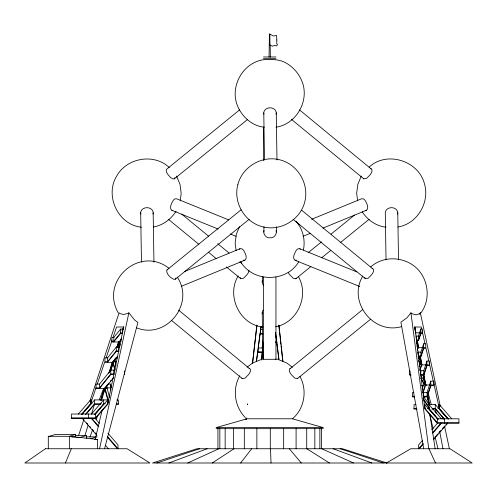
<?xml version="1.0" encoding="UTF-8"?>
<svg xmlns="http://www.w3.org/2000/svg" width="497" height="497" viewBox="0 0 497 497"><rect width="100%" height="100%" fill="white"/><g stroke="black" fill="none" stroke-linecap="round" stroke-linejoin="round"><path stroke-width="0.75" d="M269.076 57.155L269.405 34.001L270.008 34.001M175.758 277.991L175.646 278.78L174.677 279.351L173.67 279.264L171.428 277.991A6.237 2.976 46.4 0 1 166.862 272.064L166.706 270.312L167.079 269.84L241.157 209.74M262.248 282.004L262.416 276.643M263.82 232.074L263.988 226.713M276.301 232.074L276.469 226.713M410.988 375.247L409.801 375.247L409.907 370.731M414.697 396.929L412.473 396.929L412.578 392.413L413.976 392.413M420.797 332.841L422.574 332.841L422.382 329.002L420.797 329.002L420.797 332.841L418.462 339.967L416.474 339.967L416.66 336.127M417.014 409.068L413.964 409.068L414.069 404.552L415.964 404.552M426.935 364.91L429.675 364.91L429.489 361.071L426.935 361.071L426.935 364.91L423.767 374.57L420.735 374.57L420.922 370.731M430.781 385.001L434.129 385.001L433.943 381.156L430.781 381.156L430.781 385.001L427.097 396.252L423.407 396.252L423.593 392.413M81.278 414.473L90.609 403.744L95.958 387.908L96.213 384.069L99.537 384.069L110.794 370.122L114.726 370.122M106.992 385.604L106.613 388.567M120.591 329.107L120.591 332.947L113.813 341.34L111.701 341.34L111.955 337.494L113.813 337.494L120.591 329.107L123.237 329.107M261.36 360.027L261.888 352.497M262.192 347.95L262.683 340.998M261.987 359.275L262.459 352.497L262.832 352.137M262.776 347.95L263.149 342.545M246.021 419.567L246.195 418.033M252.439 363.518L256.837 325.125M246.102 419.592L246.276 418.058M252.551 363.587L256.968 325.224M258.278 347.975L257.695 352.497M260.105 334.04L260.689 329.523M180.206 200.782L181.188 193.327L180.013 184.381L176.559 176.044M256.377 361.499L257.558 352.497L262.528 352.497M260.639 328.89L260.888 327.007L262.578 327.007M256.495 361.499L261.024 327.007M303.394 249.966C305.549 239.933 302.822 228.9 295.982 221.202M71.462 417.865L95.474 417.865L107.75 403.744L113.794 374.62M95.958 387.908L99.537 387.908L110.794 373.961L113.931 373.961L118.584 351.522M119.516 347.024L116.31 347.024L107.576 357.84L105.078 357.84L104.83 361.679L107.576 361.679L116.31 350.863L118.721 350.863L122.299 333.611M120.591 332.947L122.436 332.947L123.672 327.007M116.851 399.905L118.379 399.905L118.628 403.744L118.491 404.403L116.236 404.403M124.672 374.62L124.604 370.892M174.913 177.535L174.341 178.864L172.757 178.864L170.583 177.535L168.483 175.168A6.212 2.97 46.4 0 1 166.396 169.421L239.591 109.874M99.586 448.748L128.866 312.837L134.637 319.993L137.886 322.478L104.544 448.748M95.089 439.733L102.27 409.665M84.956 435.447L88.131 425.097M91.529 414.013L94.654 403.744L94.654 399.905L108.8 399.905L107.569 404.403L95.474 418.555L71.462 418.555L71.462 414.026L95.474 414.026L107.75 399.905L107.75 403.744M100.624 400.135L104.171 388.567M108.855 373.297L112.216 362.338M116.888 347.099L118.454 341.998M100.916 400.135L104.463 388.567M109.371 372.57L112.508 362.338M117.18 347.099L118.746 341.998M101.239 400.135L102.786 395.072M103.233 393.63L104.339 390.015M110.589 369.644L112.378 363.798M117.503 347.099L118.174 344.912M101.531 400.135L105.078 388.567L95.741 388.567M110.433 371.104L113.123 362.338L104.606 362.338L97.257 384.069M117.795 347.099L119.361 341.998L111.477 341.998L106.128 357.84M418.462 339.967L418.462 336.127L420.797 329.002M417.306 350.155L418.12 347.658L417.399 343.893L416.598 342.694M420.916 352.112L417.778 352.112L418.443 355.958L420.916 355.958L420.916 352.112L423.63 343.818L425.668 343.818L425.854 347.658L417.815 347.658M420.916 355.958L423.63 347.658L423.63 343.818M419.133 366.382L420.102 363.431M419.673 370.265L421.425 364.91L420.704 361.145L418.263 357.498M423.767 374.57L423.767 370.731L426.935 361.071M422.139 389.039L423.941 383.522M422.779 392.611L425.27 385.001L424.55 381.236L420.76 375.595M428.712 404.608L427.116 396.277L427.097 392.413L430.781 381.156M78.588 435.527L83.918 419.362M89.982 400.998L119.081 312.837L119.901 313.564L123.523 314.483L127.648 313.564L128.866 312.837M420.928 333.518L418.567 340.644L416.337 340.644M423.761 348.335L421.021 356.635L418.045 356.635M420.431 368.998L421.555 365.587L418.847 361.574M427.066 365.587L423.873 375.247L420.816 375.247L423.407 396.252M423.556 391.276L425.171 386.374M430.911 385.678L427.196 396.929L423.487 396.929L424.898 408.391L437.323 422.643L458.917 422.643M111.701 341.34L112.136 340.06M112.999 337.494L116.546 327.007L123.834 327.007L123.101 329.157M115.484 362.338L115.956 357.84L117.832 357.84M122.809 329.157L123.542 327.007M89.963 437.118L92.548 429.849M96.163 419.673L97.455 416.039M99.238 399.905L103.624 388.567M110.514 370.75L113.49 363.04M114.515 360.4L115.254 358.48M65.436 462.999L71.313 448.748M239.486 226.669L236.323 234.311L235.143 243.257L236.125 250.712M238.2 275.91C226.054 295.678 239.641 324.74 262.919 327.069M239.771 375.769C232.205 389.052 234.522 406.633 245.269 417.499M361.288 176.044L357.834 184.381L356.66 193.327L357.641 200.782M362.86 275.91C347.31 301.393 373.098 335.009 401.744 326.579M263.062 310.134L262.428 311.346A6.212 4.908 8.9 0 0 262.404 313.911M419.493 314.036L420.344 312.837L440.299 406.229M176.1 211.206C171.024 219.208 162.767 225.452 153.331 227.011M298.728 261.739C286.732 282.638 252.687 282.638 240.691 261.739M419.984 314.054C430.824 301.114 429.004 280.538 417.238 268.747C405.074 256.545 383.659 255.209 370.743 266.914M240.629 462.999L251.662 448.748M420.344 312.837L419.282 313.862L415.977 314.825L412.342 313.862L410.926 312.837L407.136 317.633L400.899 322.199L423.724 448.748M362.673 309.6L289.484 369.153A6.212 2.97 46.4 0 0 291.571 374.9L294.758 378.111L297.43 378.596L370.712 319.136M120.187 340.184L121.119 339.029M112.707 361.679L116.789 357.008M104.668 387.908L108.8 383.168M110.241 381.385L111.198 380.199M99.332 388.567L110.638 374.62L114.304 374.62M113.714 377.534L104.768 388.567L107.83 400.135M113.614 341.998L120.429 333.611L122.629 333.611M121.653 338.792L119.05 341.998L120.05 345.732M107.377 362.338L116.155 351.522L119.087 351.522M117.814 356.175L112.813 362.338L114.95 370.377M288.285 272.468A6.212 2.97 46.4 0 0 290 275.034L293.187 278.245L295.28 278.817L296.249 278.245M297.43 378.596L297.815 378.111M81.862 414.43L83.372 412.659M84.378 411.479L90.429 404.403L91.653 399.905L90.609 399.905L78.333 414.026M82.676 418.207L82.378 418.555L96.872 435.397M86.261 414.02L94.473 404.403L100.506 404.403M95.306 414.02L97.723 411.193M99.176 409.497L100.624 407.801M102.556 405.54L103.705 403.744L103.705 399.905L91.429 414.026M82.378 414.026L94.654 399.905M85.329 414.473L94.654 403.744L101.444 403.744M94.374 414.473L103.705 403.744L105.234 403.744M422.667 440.255L418.611 444.908L418.611 448.748L423.102 443.597M431.794 429.781L437.372 423.376M432.583 432.713L441.069 422.978M419.201 448.748L423.233 444.125M432.8 433.148L441.361 423.32M433.421 439.013L434.415 437.869M435.415 436.726L437.913 433.862M438.907 432.713L440.907 430.427M442.405 428.706L444.399 426.414M445.896 424.699L447.393 422.978M433.583 439.503L447.691 423.32M181.268 286.334L244.841 260.211L245.549 259.571A6.2 3.541 62.4 0 0 245.002 252.961L244.269 251.532A6.076 3.721 80.6 0 0 241.598 248.755L239.952 248.755L184.809 271.412M322.951 228.117L366.357 210.281L367.066 209.641A6.2 3.541 62.4 0 0 366.519 203.024L365.786 201.602A6.076 3.721 80.6 0 0 363.108 198.819L361.462 198.825L311.656 219.289M174.341 178.864L247.624 119.404M175.255 279.264L249.196 219.27M308.246 252.625L321.46 241.902M331.07 234.106L354.498 215.095M295.858 278.73L310.873 266.547M321.683 257.775L330.698 250.463M340.308 242.666L369.141 219.27M369.172 167.054C386.977 150.473 419.064 160.873 424.612 184.381C429.768 202.838 417.008 223.948 397.935 227.011M247.059 367.24L252.426 363.121L260.763 359.666M292.472 418.785L323.311 427.625L216.108 427.625L246.947 418.785L292.472 418.785C304.518 408.739 307.544 390.095 299.933 376.465M212.231 462.999L234.037 448.748M386.436 462.999L410.789 448.748L450.015 448.748L472.15 462.999L152.492 462.999L196.967 448.748L342.452 448.748L386.927 462.999M187.748 462.999L218.842 448.748M298.138 224.843L299.561 224.259M303.027 236.299L310.14 233.379M296.529 260.211L295.827 260.471L294.261 259.571A6.2 3.442 -62.8 0 1 294.889 252.961L295.616 251.532A6.076 3.616 -80.7 0 1 298.231 248.755L299.815 248.755L356.865 271.896M168.85 462.999L207.119 448.748M156.822 462.999L199.657 448.748M49.296 436.341L55.502 434.384L75.507 434.384L75.507 437.043L71.661 437.043M69.3 436.341L75.507 434.384M167.079 269.84L167.812 269.629M289.993 368.575L290.726 368.358M86.335 438.267L86.335 435.608L79.75 437.528L76.668 437.528M365.444 210.542L366.357 210.281M244.841 260.211L243.195 260.211M90.386 438.727L97.163 436.832L86.391 436.832M228.788 219.941L176.727 198.825L175.143 198.825A6.076 3.616 -80.7 0 0 172.534 201.602L171.8 203.024A6.2 3.442 -62.8 0 0 171.173 209.641L171.856 210.281L218.214 229.086M275.953 127.207C295.249 124.461 308.308 103.121 303.095 84.515C300.48 75.774 294.758 68.313 286.993 63.523C279.848 58.957 271.573 59.367 263.466 59.715C244.17 62.467 231.111 83.8 236.323 102.407C239.983 114.956 251.016 125.983 264.342 127.207M275.593 326.777C297.361 322.814 309.575 295.64 298.362 276.599M263.466 56.975L275.953 56.975M263.466 58.702L275.953 58.702M414.672 327.007L421.282 327.007L421.723 329.002M260.546 329.523L262.584 329.523M415.287 332.841L420.052 332.841M260.198 333.363L262.391 333.363M420.431 333.518L422.723 333.518L425.003 343.818M262.925 334.04L259.968 334.04L258.148 347.975L262.578 347.975L262.578 351.814L257.769 351.814M415.995 336.127L418.462 336.127M118.951 341.34L120.081 344.483M275.388 341.979L276.786 341.979L276.289 338.14M275.319 342.663L276.872 342.663M422.941 348.335L426.004 348.335L428.83 361.071M275.251 359.201L278.954 359.201L275.562 332.363M114.583 361.679L116.255 361.679M421.114 364.91L426.19 364.91M426.786 365.587L429.83 365.587L433.278 381.156M420.263 370.731L423.767 370.731M409.714 374.57L410.889 374.57M108.421 384.069L110.409 384.069L111.353 387.666M429.675 385.001L424.96 385.001L423.102 375.291M421.375 385.678L423.606 385.678M430.582 385.678L434.279 385.678L439.311 408.391L448.754 419.219M106.743 387.908L110.409 387.908L110.98 390.07M422.935 392.413L427.097 392.413M412.386 396.252L414.436 396.252M92.038 403.744L90.609 403.744L90.609 399.905M116.391 403.744L118.628 403.744M424.898 404.552L424.239 404.552L425.016 409.068L437.323 423.32L458.917 423.32L458.917 418.803L437.323 418.803L424.898 404.552L424.898 408.391M428.942 409.068L428.942 404.552L435.266 404.552L447.691 418.803M451.73 418.803L439.311 404.552L438.652 404.552L439.429 409.068L447.797 418.76M413.883 408.391L416.554 408.391M427.327 408.391L429.396 408.391M432.458 408.391L435.266 408.391L444.709 419.219M437.913 408.391L439.311 408.391L439.311 404.552M431.874 409.068L435.384 409.068L444.25 419.338M216.108 428.662L323.311 428.662M75.563 435.608L86.335 435.608M48.296 448.748L48.296 436.304L69.53 436.304L97.524 439.466L97.524 448.748M94.492 439.466L97.524 439.466M48.296 436.304L50.564 436.559M386.007 227.21C376.26 226.147 367.457 219.966 362.207 211.803M141.403 227.21C118.124 224.874 104.538 195.812 116.689 176.044C126.822 157.779 154.008 153.008 169.272 167.508M291.484 119.417L363.823 178.864L366.575 178.38L369.799 175.168A6.212 3.057 -46 0 0 371.781 169.421L299.505 109.887M293.056 219.283L365.394 278.73L368.147 278.245L371.371 275.034A6.212 3.057 -46 0 0 373.353 269.287L301.673 210.243M226.383 266.939L240.734 278.73L243.487 278.245L246.711 275.034A6.212 3.057 -46 0 0 248.929 270.151M171.595 320.484L242.306 378.596L245.058 378.111L248.283 374.9A6.212 3.057 -46 0 0 250.264 369.147L178.64 310.153M370.476 168.632L371.24 168.843M372.048 268.492L372.812 268.709M248.96 368.358L249.73 368.575M171.856 210.281L172.739 210.542M340.184 448.748L383.274 462.999M333.114 448.748L371.874 462.999M230.335 234L236.038 236.317M294.945 260.211L359.84 286.539M278.655 359.666L286.993 363.121L292.36 367.24M136.47 327.79C166.278 339.929 195.309 303.599 177.212 277.077M321.721 448.748L353.516 462.999M306.779 448.748L329.449 462.999M169.055 268.361C139.85 245.201 99.692 280.687 118.261 312.837M181.796 214.176L208.703 236.28M217.667 243.654L229.024 252.985M239.784 261.832L241.579 263.304M168.396 219.283L198.887 244.338M208.454 252.196L216.226 258.589M363.394 178.38L363.823 178.864M365.394 278.73L364.755 277.401M240.734 278.73L240.101 277.401M241.877 378.111L242.306 378.596M428.942 404.552L441.361 418.803M438.385 419.219L428.942 408.391L429.06 409.068M429.551 409.64L432.017 412.491M432.999 413.634L435.465 416.486M436.447 417.629L437.925 419.338M94.884 418.033L99.406 423.295M107.948 433.222L118.006 444.908L118.006 448.748L107.389 436.416M98.804 426.432L91.728 418.207L91.429 418.555L98.425 426.687M107.414 437.136L117.41 448.748M86.72 422.91L87.733 424.084M89.752 426.432L90.765 427.606M92.28 429.371L93.796 431.129M95.312 432.893L96.828 434.651M105.364 445.269L108.358 448.748M289.316 448.748L301.306 462.999M417.2 346.782L418.25 348.335M421.369 379.702L425.165 385.324M416.884 345.819L418.12 347.658M418.524 360.598L421.425 364.91M420.605 378.055L425.27 385.001M423.643 396.618L429.029 404.626M423.059 398.445L429.327 407.77M423.829 400.116L428.967 407.757M428.936 448.748L435.49 462.999M418.269 356.573L418.878 358.822M423.32 375.229L423.724 376.707M424.929 381.156L426.153 385.678M428.116 392.934L431.266 404.552M120.721 339.948L121.1 341.396M113.018 361.679L115.055 369.47M106.625 386.281L109.533 397.376M104.973 387.908L108.153 400.048M114.515 360.244L115.994 365.997M429.849 415.057L433.092 428.538M435.074 436.77L437.956 448.748M422.146 330.921L422.574 332.841M429.11 362.35L429.675 364.91M433.564 382.435L434.129 385.001M442.572 416.859L443.057 419.139M444.517 425.972L449.381 448.748M436.248 413.56L435.266 408.391L435.266 404.552M439.683 431.533L442.982 448.748M414.765 327.007L415.877 332.841M417.294 340.215L418.716 347.658M420.431 356.622L422.015 364.91M423.717 373.8L425.861 385.001M427.731 394.761L429.613 404.608M414.759 328.467L415.598 332.841M417.008 340.215L418.431 347.658M420.151 356.622L421.736 364.91M423.724 375.291L425.581 385.001M427.594 395.519L429.333 404.608M419.953 357.374L420.245 358.884M423.382 375.291L423.668 376.788M423.953 378.279L424.239 379.77M427.544 397.035L428.128 400.066M428.414 401.576L428.706 403.092M416.387 340.215L417.387 345.427M419.53 356.622L420.971 364.158M429.88 414.411L435.148 448.748M410.926 312.837L428.743 448.748M275.878 335.916L276.158 338.14M276.73 342.663L278.823 359.201M414.877 327.007L416.474 339.967M416.554 340.644L418.443 355.958L418.443 352.112M418.524 356.635L420.735 374.57M278.96 325.224L282.917 361.282M278.805 325.125L279.401 330.499M279.569 332.033L280.923 344.322M281.091 345.856L282.787 361.213M122.187 329.107L122.436 332.947M118.472 347.024L118.721 350.863M113.676 370.122L113.931 373.961M270.517 448.748L271.014 462.999M397.774 212.753L398.513 259.863M386.032 259.863L385.287 212.753A6.212 4.908 8.9 0 1 385.51 211.48C387.337 206.41 395.774 206.367 397.569 211.48A6.212 4.895 -10.5 0 1 397.55 214.045M276.257 112.887L276.997 159.997M263.777 112.887L264.516 159.997M262.205 312.619L262.944 359.729M153.169 212.753L153.946 262.23M140.688 212.753L141.465 262.23M270.169 44.805L270.343 57.155M444.504 418.803L444.504 423.32M437.323 418.803L437.323 422.643M321.484 428.662L321.484 448.748M319.869 428.662L319.869 448.748M314.837 428.662L314.837 448.748M306.724 428.662L306.724 448.748M296.094 428.662L296.094 448.748M283.663 428.662L283.663 448.748M275.953 277.003L275.953 359.306L263.466 359.306L263.466 277.003M270.287 428.662L270.287 448.748M263.466 127.207L263.466 160.593M256.868 428.662L256.868 448.748M244.319 428.662L244.319 448.748M233.509 428.662L233.509 448.748M225.16 428.662L225.16 448.748M219.848 428.662L219.848 448.748M217.934 428.662L217.934 448.748M116.31 347.024L116.31 350.863M113.813 337.494L113.813 341.34M110.794 370.122L110.794 373.961M110.409 384.069L110.409 387.908M107.576 357.84L107.576 361.679M99.537 384.069L99.537 387.908M95.474 414.026L95.474 417.865M88.603 414.026L88.603 418.555M69.53 436.304L69.53 448.748M263.975 114.186A6.212 4.908 8.9 0 1 263.994 111.62C265.827 106.544 274.263 106.501 276.052 111.62A6.212 4.895 -10.5 0 1 276.034 114.186M239.417 249.32A6.076 2.367 81.9 0 1 239.945 248.755M299.815 248.755A6.076 2.243 -82 0 1 300.312 249.32M276.083 230.571A6.2 5.678 19 0 1 276.096 233.559L275.481 234.982A6.076 5.964 47.3 0 1 271.697 237.765L268.467 237.765A6.076 5.983 -42.5 0 1 264.671 234.982L264.037 233.559A6.2 5.697 -16.2 0 1 264.025 230.571M140.887 214.045A6.212 4.908 8.9 0 1 140.912 211.48C142.738 206.41 151.175 206.367 152.97 211.48A6.212 4.895 -10.5 0 1 152.946 214.045M263.727 285.794A6.076 5.983 -42.5 0 1 263.099 284.918L262.466 283.489A6.2 5.697 -16.2 0 1 262.453 280.501M276.835 40.002L276.748 43.63L277.519 44.767L276.344 45.948L274.437 45.426L272.399 46.19L269.946 45.202L269.865 34.181L273.598 36.008L276.58 35.442L276.835 40.002M237.895 184.381C232.994 202.217 244.431 222.041 262.335 226.719C280.178 231.614 299.995 220.171 304.667 202.273C309.569 184.43 298.125 164.613 280.227 159.935C262.385 155.033 242.567 166.476 237.895 184.381M45.42 448.748L24.85 462.999L149.926 462.999L127.102 448.748L45.42 448.748M247.351 404.024L247.475 404.521L247.351 404.024"/></g></svg>
